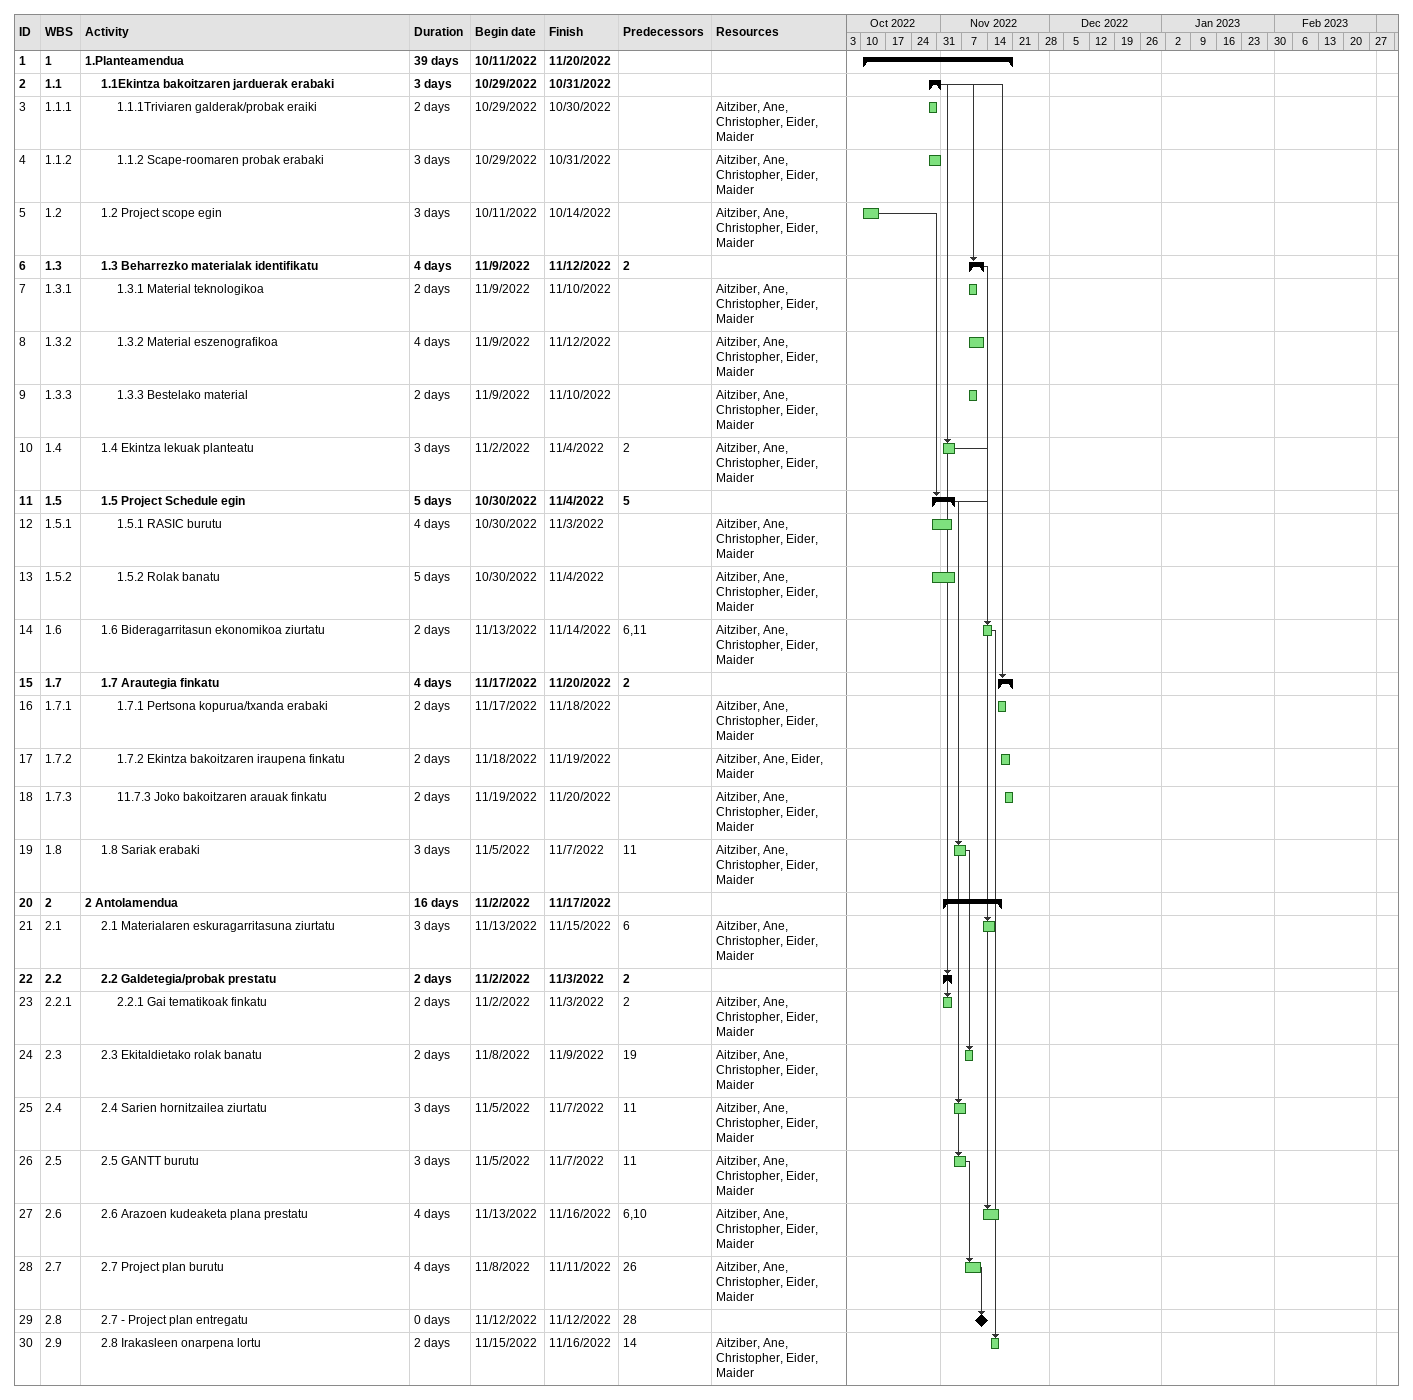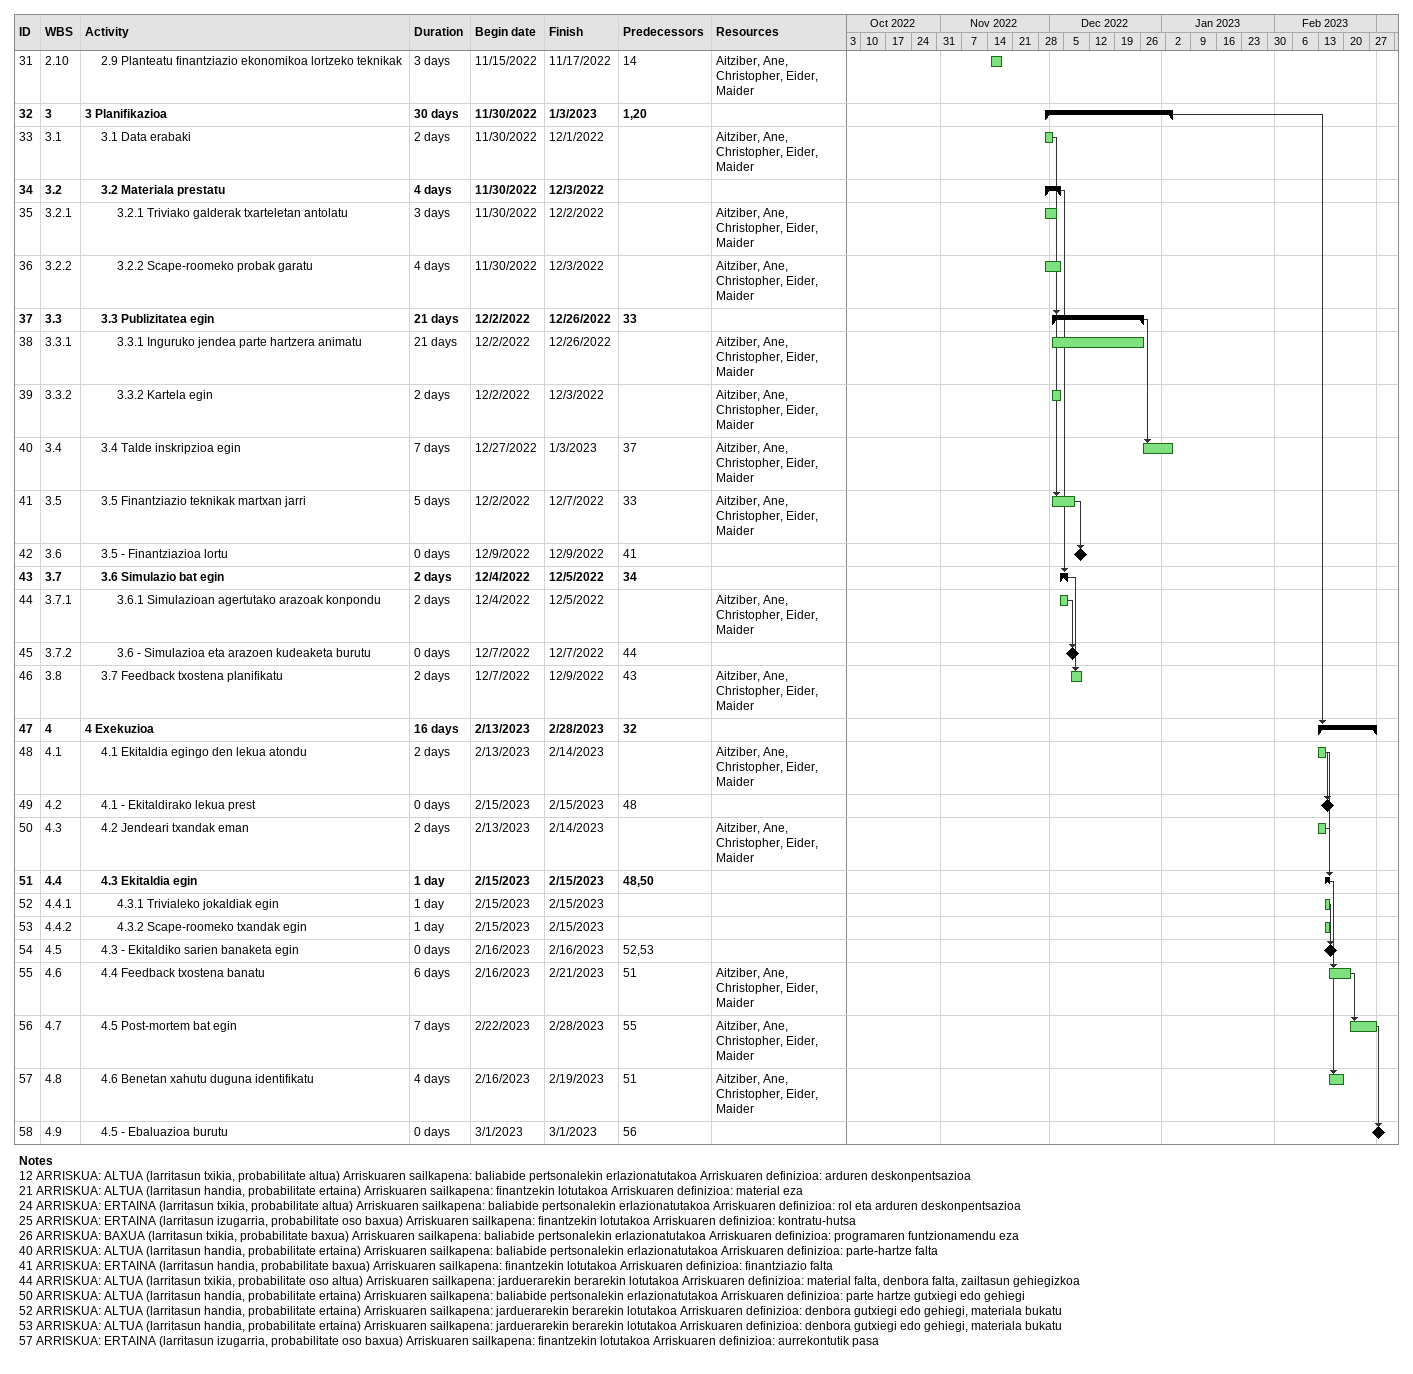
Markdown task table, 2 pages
| ID | WBS | Task | Duration | Start | Finish | Predecessors | Resources |
|---|---|---|---|---|---|---|---|
| 1 | 1 | **1.Planteamendua** | 39d | 2022-10-11 | 2022-11-20 |  |  |
| 2 | 1.1 | **1.1Ekintza bakoitzaren jarduerak erabaki** | 3d | 2022-10-29 | 2022-10-31 |  |  |
| 3 | 1.1.1 | 1.1.1Triviaren galderak/probak eraiki | 2d | 2022-10-29 | 2022-10-30 |  | Aitziber, Ane, Christopher, Eider, Maider |
| 4 | 1.1.2 | 1.1.2 Scape-roomaren probak erabaki | 3d | 2022-10-29 | 2022-10-31 |  | Aitziber, Ane, Christopher, Eider, Maider |
| 5 | 1.2 | 1.2 Project scope egin | 3d | 2022-10-11 | 2022-10-14 |  | Aitziber, Ane, Christopher, Eider, Maider |
| 6 | 1.3 | **1.3 Beharrezko materialak identifikatu** | 4d | 2022-11-09 | 2022-11-12 | 2 |  |
| 7 | 1.3.1 | 1.3.1 Material teknologikoa | 2d | 2022-11-09 | 2022-11-10 |  | Aitziber, Ane, Christopher, Eider, Maider |
| 8 | 1.3.2 | 1.3.2 Material eszenografikoa | 4d | 2022-11-09 | 2022-11-12 |  | Aitziber, Ane, Christopher, Eider, Maider |
| 9 | 1.3.3 | 1.3.3 Bestelako material | 2d | 2022-11-09 | 2022-11-10 |  | Aitziber, Ane, Christopher, Eider, Maider |
| 10 | 1.4 | 1.4 Ekintza lekuak planteatu | 3d | 2022-11-02 | 2022-11-04 | 2 | Aitziber, Ane, Christopher, Eider, Maider |
| 11 | 1.5 | **1.5 Project Schedule egin** | 5d | 2022-10-30 | 2022-11-04 | 5 |  |
| 12 | 1.5.1 | 1.5.1 RASIC burutu | 4d | 2022-10-30 | 2022-11-03 |  | Aitziber, Ane, Christopher, Eider, Maider |
| 13 | 1.5.2 | 1.5.2 Rolak banatu | 5d | 2022-10-30 | 2022-11-04 |  | Aitziber, Ane, Christopher, Eider, Maider |
| 14 | 1.6 | 1.6 Bideragarritasun ekonomikoa ziurtatu | 2d | 2022-11-13 | 2022-11-14 | 6, 11 | Aitziber, Ane, Christopher, Eider, Maider |
| 15 | 1.7 | **1.7 Arautegia finkatu** | 4d | 2022-11-17 | 2022-11-20 | 2 |  |
| 16 | 1.7.1 | 1.7.1 Pertsona kopurua/txanda erabaki | 2d | 2022-11-17 | 2022-11-18 |  | Aitziber, Ane, Christopher, Eider, Maider |
| 17 | 1.7.2 | 1.7.2 Ekintza bakoitzaren iraupena finkatu | 2d | 2022-11-18 | 2022-11-19 |  | Aitziber, Ane, Eider, Maider |
| 18 | 1.7.3 | 11.7.3 Joko bakoitzaren arauak finkatu | 2d | 2022-11-19 | 2022-11-20 |  | Aitziber, Ane, Christopher, Eider, Maider |
| 19 | 1.8 | 1.8 Sariak erabaki | 3d | 2022-11-05 | 2022-11-07 | 11 | Aitziber, Ane, Christopher, Eider, Maider |
| 20 | 2 | **2 Antolamendua** | 16d | 2022-11-02 | 2022-11-17 |  |  |
| 21 | 2.1 | 2.1 Materialaren eskuragarritasuna ziurtatu | 3d | 2022-11-13 | 2022-11-15 | 6 | Aitziber, Ane, Christopher, Eider, Maider |
| 22 | 2.2 | **2.2 Galdetegia/probak prestatu** | 2d | 2022-11-02 | 2022-11-03 | 2 |  |
| 23 | 2.2.1 | 2.2.1 Gai tematikoak finkatu | 2d | 2022-11-02 | 2022-11-03 | 2 | Aitziber, Ane, Christopher, Eider, Maider |
| 24 | 2.3 | 2.3 Ekitaldietako rolak banatu | 2d | 2022-11-08 | 2022-11-09 | 19 | Aitziber, Ane, Christopher, Eider, Maider |
| 25 | 2.4 | 2.4 Sarien hornitzailea ziurtatu | 3d | 2022-11-05 | 2022-11-07 | 11 | Aitziber, Ane, Christopher, Eider, Maider |
| 26 | 2.5 | 2.5 GANTT burutu | 3d | 2022-11-05 | 2022-11-07 | 11 | Aitziber, Ane, Christopher, Eider, Maider |
| 27 | 2.6 | 2.6 Arazoen kudeaketa plana prestatu | 4d | 2022-11-13 | 2022-11-16 | 6, 10 | Aitziber, Ane, Christopher, Eider, Maider |
| 28 | 2.7 | 2.7 Project plan burutu | 4d | 2022-11-08 | 2022-11-11 | 26 | Aitziber, Ane, Christopher, Eider, Maider |
| 29 | 2.8 | 2.7 - Project plan entregatu | 0d | 2022-11-12 | 2022-11-12 | 28 |  |
| 30 | 2.9 | 2.8 Irakasleen onarpena lortu | 2d | 2022-11-15 | 2022-11-16 | 14 | Aitziber, Ane, Christopher, Eider, Maider |
| 31 | 2.10 | 2.9 Planteatu finantziazio ekonomikoa lortzeko teknikak | 3d | 2022-11-15 | 2022-11-17 | 14 | Aitziber, Ane, Christopher, Eider, Maider |
| 32 | 3 | **3 Planifikazioa** | 30d | 2022-11-30 | 2023-01-03 | 1, 20 |  |
| 33 | 3.1 | 3.1 Data erabaki | 2d | 2022-11-30 | 2022-12-01 |  | Aitziber, Ane, Christopher, Eider, Maider |
| 34 | 3.2 | **3.2 Materiala prestatu** | 4d | 2022-11-30 | 2022-12-03 |  |  |
| 35 | 3.2.1 | 3.2.1 Triviako galderak txarteletan antolatu | 3d | 2022-11-30 | 2022-12-02 |  | Aitziber, Ane, Christopher, Eider, Maider |
| 36 | 3.2.2 | 3.2.2 Scape-roomeko probak garatu | 4d | 2022-11-30 | 2022-12-03 |  | Aitziber, Ane, Christopher, Eider, Maider |
| 37 | 3.3 | **3.3 Publizitatea egin** | 21d | 2022-12-02 | 2022-12-26 | 33 |  |
| 38 | 3.3.1 | 3.3.1 Inguruko jendea parte hartzera animatu | 21d | 2022-12-02 | 2022-12-26 |  | Aitziber, Ane, Christopher, Eider, Maider |
| 39 | 3.3.2 | 3.3.2 Kartela egin | 2d | 2022-12-02 | 2022-12-03 |  | Aitziber, Ane, Christopher, Eider, Maider |
| 40 | 3.4 | 3.4 Talde inskripzioa egin | 7d | 2022-12-27 | 2023-01-03 | 37 | Aitziber, Ane, Christopher, Eider, Maider |
| 41 | 3.5 | 3.5 Finantziazio teknikak martxan jarri | 5d | 2022-12-02 | 2022-12-07 | 33 | Aitziber, Ane, Christopher, Eider, Maider |
| 42 | 3.6 | 3.5 - Finantziazioa lortu | 0d | 2022-12-09 | 2022-12-09 | 41 |  |
| 43 | 3.7 | **3.6 Simulazio bat egin** | 2d | 2022-12-04 | 2022-12-05 | 34 |  |
| 44 | 3.7.1 | 3.6.1 Simulazioan agertutako arazoak konpondu | 2d | 2022-12-04 | 2022-12-05 |  | Aitziber, Ane, Christopher, Eider, Maider |
| 45 | 3.7.2 | 3.6 - Simulazioa eta arazoen kudeaketa burutu | 0d | 2022-12-07 | 2022-12-07 | 44 |  |
| 46 | 3.8 | 3.7 Feedback txostena planifikatu | 2d | 2022-12-07 | 2022-12-09 | 43 | Aitziber, Ane, Christopher, Eider, Maider |
| 47 | 4 | **4 Exekuzioa** | 16d | 2023-02-13 | 2023-02-28 | 32 |  |
| 48 | 4.1 | 4.1 Ekitaldia egingo den lekua atondu | 2d | 2023-02-13 | 2023-02-14 |  | Aitziber, Ane, Christopher, Eider, Maider |
| 49 | 4.2 | 4.1 - Ekitaldirako lekua prest | 0d | 2023-02-15 | 2023-02-15 | 48 |  |
| 50 | 4.3 | 4.2 Jendeari txandak eman | 2d | 2023-02-13 | 2023-02-14 |  | Aitziber, Ane, Christopher, Eider, Maider |
| 51 | 4.4 | **4.3 Ekitaldia egin** | 1d | 2023-02-15 | 2023-02-15 | 48, 50 |  |
| 52 | 4.4.1 | 4.3.1 Trivialeko jokaldiak egin | 1d | 2023-02-15 | 2023-02-15 |  |  |
| 53 | 4.4.2 | 4.3.2 Scape-roomeko txandak egin | 1d | 2023-02-15 | 2023-02-15 |  |  |
| 54 | 4.5 | 4.3 - Ekitaldiko sarien banaketa egin | 0d | 2023-02-16 | 2023-02-16 | 52, 53 |  |
| 55 | 4.6 | 4.4 Feedback txostena banatu | 6d | 2023-02-16 | 2023-02-21 | 51 | Aitziber, Ane, Christopher, Eider, Maider |
| 56 | 4.7 | 4.5 Post-mortem bat egin | 7d | 2023-02-22 | 2023-02-28 | 55 | Aitziber, Ane, Christopher, Eider, Maider |
| 57 | 4.8 | 4.6 Benetan xahutu duguna identifikatu | 4d | 2023-02-16 | 2023-02-19 | 51 | Aitziber, Ane, Christopher, Eider, Maider |
| 58 | 4.9 | 4.5 - Ebaluazioa burutu | 0d | 2023-03-01 | 2023-03-01 | 56 |  |

Notes
- 12: ARRISKUA: ALTUA (larritasun txikia, probabilitate altua) Arriskuaren sailkapena: baliabide pertsonalekin erlazionatutakoa Arriskuaren definizioa: arduren deskonpentsazioa
- 21: ARRISKUA: ALTUA (larritasun handia, probabilitate ertaina) Arriskuaren sailkapena: finantzekin lotutakoa Arriskuaren definizioa: material eza
- 24: ARRISKUA: ERTAINA (larritasun txikia, probabilitate altua) Arriskuaren sailkapena: baliabide pertsonalekin erlazionatutakoa Arriskuaren definizioa: rol eta arduren deskonpentsazioa
- 25: ARRISKUA: ERTAINA (larritasun izugarria, probabilitate oso baxua) Arriskuaren sailkapena: finantzekin lotutakoa Arriskuaren definizioa: kontratu-hutsa
- 26: ARRISKUA: BAXUA (larritasun txikia, probabilitate baxua) Arriskuaren sailkapena: baliabide pertsonalekin erlazionatutakoa Arriskuaren definizioa: programaren funtzionamendu eza
- 40: ARRISKUA: ALTUA (larritasun handia, probabilitate ertaina) Arriskuaren sailkapena: baliabide pertsonalekin erlazionatutakoa Arriskuaren definizioa: parte-hartze falta
- 41: ARRISKUA: ERTAINA (larritasun handia, probabilitate baxua) Arriskuaren sailkapena: finantzekin lotutakoa Arriskuaren definizioa: finantziazio falta
- 44: ARRISKUA: ALTUA (larritasun txikia, probabilitate oso altua) Arriskuaren sailkapena: jarduerarekin berarekin lotutakoa Arriskuaren definizioa: material falta, denbora falta, zailtasun gehiegizkoa
- 50: ARRISKUA: ALTUA (larritasun handia, probabilitate ertaina) Arriskuaren sailkapena: baliabide pertsonalekin erlazionatutakoa Arriskuaren definizioa: parte hartze gutxiegi edo gehiegi
- 52: ARRISKUA: ALTUA (larritasun handia, probabilitate ertaina) Arriskuaren sailkapena: jarduerarekin berarekin lotutakoa Arriskuaren definizioa: denbora gutxiegi edo gehiegi, materiala bukatu
- 53: ARRISKUA: ALTUA (larritasun handia, probabilitate ertaina) Arriskuaren sailkapena: jarduerarekin berarekin lotutakoa Arriskuaren definizioa: denbora gutxiegi edo gehiegi, materiala bukatu
- 57: ARRISKUA: ERTAINA (larritasun izugarria, probabilitate oso baxua) Arriskuaren sailkapena: finantzekin lotutakoa Arriskuaren definizioa: aurrekontutik pasa
